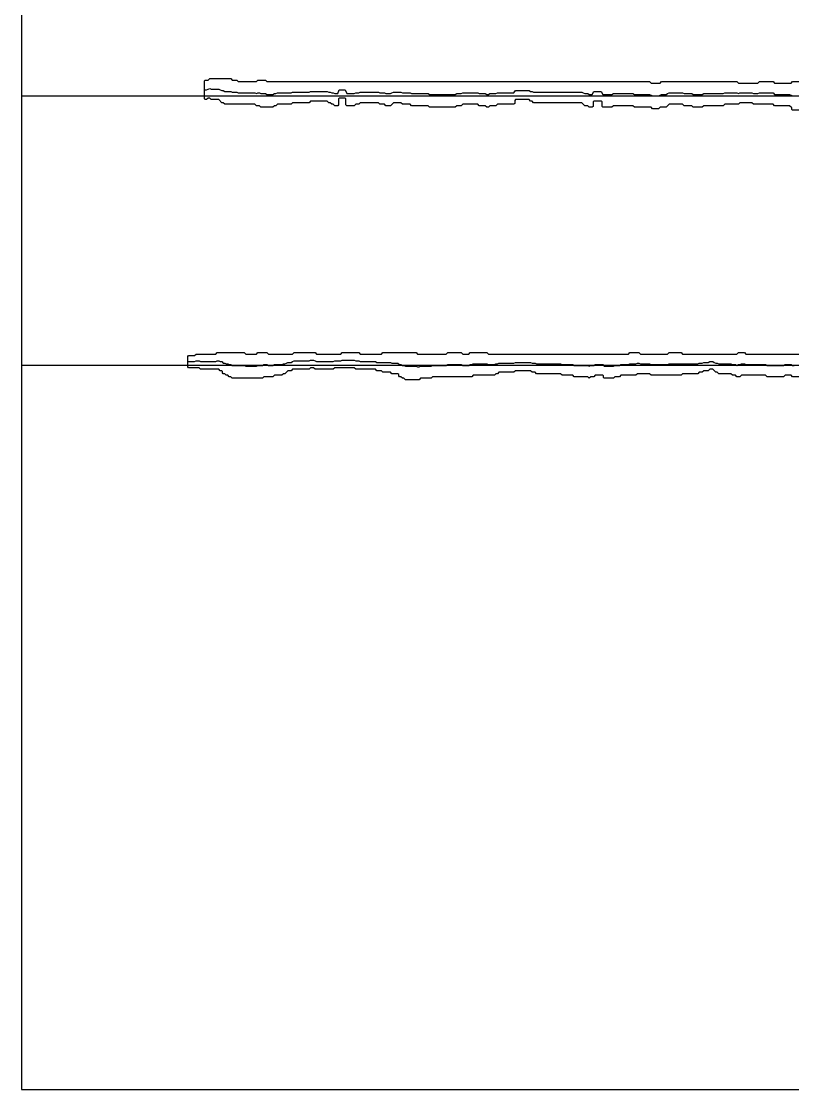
# Model space of a CAD drawing. Extents: x 0 to 57.2, y 0 to 39.6.
# Drawn here: x 0 to 14.29, y 0 to 19.8 of the extents above; entities that cross this region are included whole.
import ezdxf

# ---------------------------------------------------------------- set-up
doc = ezdxf.new("R2010")
doc.units = 13
for name, color, linetype in [('DESIGN_SCAN_PATH', 5, 'Continuous'), ('SEM_FRAME', 8, 'Continuous'), ('SEM_OBSERVED_CENTERLINES', 3, 'Continuous'), ('SEM_OBSERVED_CONTOURS', 2, 'Continuous')]:
    doc.layers.add(name, color=color, linetype=linetype)

msp = doc.modelspace()

# ---------------------------------------------------------------- linework, layer by layer
at = {"layer": 'DESIGN_SCAN_PATH'}
for points in [[(0, 18.4206), (50, 18.4206)], [(50, 13.42471), (0, 13.42471)]]:
    msp.add_lwpolyline(points, dxfattribs=at)
at = {"layer": 'SEM_FRAME'}
msp.add_lwpolyline([(0, 0), (57.15968, 0), (57.15968, 39.60429), (0, 39.60429)], close=True, dxfattribs=at)
at = {"layer": 'SEM_OBSERVED_CENTERLINES'}
for points in [[(3.40502, 18.53224), (3.43293, 18.53224), (3.46084, 18.546195), (3.48875, 18.56015), (3.51666, 18.546195), (3.54457, 18.546195), (3.57248, 18.546195), (3.60039, 18.546195), (3.6283, 18.546195), (3.65621, 18.546195), (3.68412, 18.53224), (3.71203, 18.518285), (3.73994, 18.518285), (3.76785, 18.50433), (3.79576, 18.50433), (3.82367, 18.50433), (3.85158, 18.50433), (3.87949, 18.50433), (3.9074, 18.490375), (3.93531, 18.490375), (3.96322, 18.490375), (3.99113, 18.490375), (4.01904, 18.47642), (4.04695, 18.47642), (4.07486, 18.47642), (4.10277, 18.47642), (4.13068, 18.47642), (4.15859, 18.47642), (4.1865, 18.47642), (4.21441, 18.47642), (4.24232, 18.47642), (4.27023, 18.47642), (4.29814, 18.47642), (4.32605, 18.47642), (4.35396, 18.462465), (4.38187, 18.47642), (4.40978, 18.47642), (4.43769, 18.462465), (4.4656, 18.462465), (4.49351, 18.462465), (4.52142, 18.462465), (4.54933, 18.44851), (4.57724, 18.44851), (4.60515, 18.44851), (4.63306, 18.44851), (4.66097, 18.44851), (4.68888, 18.462465), (4.71679, 18.462465), (4.7447, 18.47642), (4.77261, 18.47642), (4.80052, 18.47642), (4.82843, 18.47642), (4.85634, 18.47642), (4.88425, 18.47642), (4.91216, 18.47642), (4.94007, 18.47642), (4.96798, 18.47642), (4.99589, 18.47642), (5.0238, 18.490375), (5.05171, 18.490375), (5.07962, 18.490375), (5.10753, 18.490375), (5.13544, 18.490375), (5.16335, 18.490375), (5.19126, 18.490375), (5.21917, 18.490375), (5.24708, 18.490375), (5.27499, 18.490375), (5.3029, 18.490375), (5.33081, 18.490375), (5.35872, 18.50433), (5.38663, 18.50433), (5.41454, 18.50433), (5.44245, 18.50433), (5.47036, 18.50433), (5.49827, 18.50433), (5.52618, 18.50433), (5.55409, 18.50433), (5.582, 18.50433), (5.60991, 18.50433), (5.63782, 18.50433), (5.66573, 18.50433), (5.69364, 18.490375), (5.72155, 18.490375), (5.74946, 18.47642), (5.77737, 18.47642), (5.80528, 18.462465), (5.83319, 18.462465), (5.8611, 18.462465), (5.88901, 18.53224), (5.91692, 18.53224), (5.94483, 18.53224), (5.97274, 18.53224), (6.00065, 18.53224), (6.02856, 18.462465), (6.05647, 18.462465), (6.08438, 18.462465), (6.11229, 18.462465), (6.1402, 18.462465), (6.16811, 18.462465), (6.19602, 18.47642), (6.22393, 18.47642), (6.25184, 18.47642), (6.27975, 18.490375), (6.30766, 18.490375), (6.33557, 18.490375), (6.36348, 18.490375), (6.39139, 18.490375), (6.4193, 18.490375), (6.44721, 18.490375), (6.47512, 18.490375), (6.50303, 18.490375), (6.53094, 18.490375), (6.55885, 18.490375), (6.58676, 18.490375), (6.61467, 18.490375), (6.64258, 18.47642), (6.67049, 18.47642), (6.6984, 18.47642), (6.72631, 18.47642), (6.75422, 18.462465), (6.78213, 18.462465), (6.81004, 18.462465), (6.83795, 18.462465), (6.86586, 18.47642), (6.89377, 18.490375), (6.92168, 18.490375), (6.94959, 18.490375), (6.9775, 18.490375), (7.00541, 18.490375), (7.03332, 18.490375), (7.06123, 18.47642), (7.08914, 18.47642), (7.11705, 18.47642), (7.14496, 18.47642), (7.17287, 18.47642), (7.20078, 18.47642), (7.22869, 18.462465), (7.2566, 18.462465), (7.28451, 18.462465), (7.31242, 18.462465), (7.34033, 18.462465), (7.36824, 18.462465), (7.39615, 18.462465), (7.42406, 18.462465), (7.45197, 18.462465), (7.47988, 18.462465), (7.50779, 18.462465), (7.5357, 18.462465), (7.56361, 18.44851), (7.59152, 18.44851), (7.61943, 18.44851), (7.64734, 18.44851), (7.67525, 18.44851), (7.70316, 18.44851), (7.73107, 18.44851), (7.75898, 18.44851), (7.78689, 18.44851), (7.8148, 18.44851), (7.84271, 18.44851), (7.87062, 18.44851), (7.89853, 18.44851), (7.92644, 18.44851), (7.95435, 18.44851), (7.98226, 18.44851), (8.01017, 18.44851), (8.03808, 18.44851), (8.06599, 18.462465), (8.0939, 18.462465), (8.12181, 18.462465), (8.14972, 18.462465), (8.17763, 18.47642), (8.20554, 18.47642), (8.23345, 18.47642), (8.26136, 18.47642), (8.28927, 18.47642), (8.31718, 18.47642), (8.34509, 18.47642), (8.373, 18.47642), (8.40091, 18.47642), (8.42882, 18.47642), (8.45673, 18.47642), (8.48464, 18.462465), (8.51255, 18.462465), (8.54046, 18.462465), (8.56837, 18.462465), (8.59628, 18.462465), (8.62419, 18.44851), (8.6521, 18.44851), (8.68001, 18.462465), (8.70792, 18.462465), (8.73583, 18.462465), (8.76374, 18.462465), (8.79165, 18.462465), (8.81956, 18.47642), (8.84747, 18.47642), (8.87538, 18.47642), (8.90329, 18.47642), (8.9312, 18.47642), (8.95911, 18.47642), (8.98702, 18.47642), (9.01493, 18.47642), (9.04284, 18.47642), (9.07075, 18.47642), (9.09866, 18.47642), (9.12657, 18.47642), (9.15448, 18.518285), (9.18239, 18.518285), (9.2103, 18.518285), (9.23821, 18.518285), (9.26612, 18.518285), (9.29403, 18.518285), (9.32194, 18.518285), (9.34985, 18.518285), (9.37776, 18.518285), (9.40567, 18.518285), (9.43358, 18.50433), (9.46149, 18.50433), (9.4894, 18.490375), (9.51731, 18.490375), (9.54522, 18.490375), (9.57313, 18.490375), (9.60104, 18.490375), (9.62895, 18.490375), (9.65686, 18.490375), (9.68477, 18.490375), (9.71268, 18.490375), (9.74059, 18.490375), (9.7685, 18.490375), (9.79641, 18.490375), (9.82432, 18.490375), (9.85223, 18.490375), (9.88014, 18.490375), (9.90805, 18.490375), (9.93596, 18.490375), (9.96387, 18.490375), (9.99178, 18.490375), (10.01969, 18.490375), (10.0476, 18.490375), (10.07551, 18.490375), (10.10342, 18.490375), (10.13133, 18.490375), (10.15924, 18.490375), (10.18715, 18.490375), (10.21506, 18.490375), (10.24297, 18.490375), (10.27088, 18.490375), (10.29879, 18.490375), (10.3267, 18.490375), (10.35461, 18.490375), (10.38252, 18.490375), (10.41043, 18.47642), (10.43834, 18.462465), (10.46625, 18.462465), (10.49416, 18.462465), (10.52207, 18.44851), (10.54998, 18.44851), (10.57789, 18.44851), (10.6058, 18.50433), (10.63371, 18.50433), (10.66162, 18.50433), (10.68953, 18.50433), (10.71744, 18.50433), (10.74535, 18.50433), (10.77326, 18.44851), (10.80117, 18.44851), (10.82908, 18.44851), (10.85699, 18.44851), (10.8849, 18.44851), (10.91281, 18.44851), (10.94072, 18.44851), (10.96863, 18.462465), (10.99654, 18.462465), (11.02445, 18.462465), (11.05236, 18.462465), (11.08027, 18.462465), (11.10818, 18.462465), (11.13609, 18.462465), (11.164, 18.462465), (11.19191, 18.462465), (11.21982, 18.462465), (11.24773, 18.462465), (11.27564, 18.462465), (11.30355, 18.462465), (11.33146, 18.462465), (11.35937, 18.44851), (11.38728, 18.44851), (11.41519, 18.44851), (11.4431, 18.44851), (11.47101, 18.44851), (11.49892, 18.44851), (11.52683, 18.44851), (11.55474, 18.44851), (11.58265, 18.44851), (11.61056, 18.44851), (11.63847, 18.44851), (11.66638, 18.434555), (11.69429, 18.4206), (11.7222, 18.4206), (11.75011, 18.4206), (11.77802, 18.4206), (11.80593, 18.4206), (11.83384, 18.434555), (11.86175, 18.44851), (11.88966, 18.44851), (11.91757, 18.44851), (11.94548, 18.44851), (11.97339, 18.462465), (12.0013, 18.47642), (12.02921, 18.47642), (12.05712, 18.47642), (12.08503, 18.47642), (12.11294, 18.47642), (12.14085, 18.47642), (12.16876, 18.47642), (12.19667, 18.47642), (12.22458, 18.47642), (12.25249, 18.47642), (12.2804, 18.462465), (12.30831, 18.462465), (12.33622, 18.462465), (12.36413, 18.462465), (12.39204, 18.462465), (12.41995, 18.462465), (12.44786, 18.44851), (12.47577, 18.44851), (12.50368, 18.44851), (12.53159, 18.44851), (12.5595, 18.44851), (12.58741, 18.44851), (12.61532, 18.44851), (12.64323, 18.462465), (12.67114, 18.462465), (12.69905, 18.462465), (12.72696, 18.462465), (12.75487, 18.462465), (12.78278, 18.462465), (12.81069, 18.462465), (12.8386, 18.462465), (12.86651, 18.462465), (12.89442, 18.462465), (12.92233, 18.462465), (12.95024, 18.462465), (12.97815, 18.462465), (13.00606, 18.462465), (13.03397, 18.47642), (13.06188, 18.47642), (13.08979, 18.47642), (13.1177, 18.47642), (13.14561, 18.47642), (13.17352, 18.47642), (13.20143, 18.47642), (13.22934, 18.47642), (13.25725, 18.47642), (13.28516, 18.462465), (13.31307, 18.47642), (13.34098, 18.47642), (13.36889, 18.47642), (13.3968, 18.47642), (13.42471, 18.47642), (13.45262, 18.47642), (13.48053, 18.47642), (13.50844, 18.47642), (13.53635, 18.47642), (13.56426, 18.462465), (13.59217, 18.462465), (13.62008, 18.462465), (13.64799, 18.462465), (13.6759, 18.47642), (13.70381, 18.47642), (13.73172, 18.47642), (13.75963, 18.47642), (13.78754, 18.47642), (13.81545, 18.47642), (13.84336, 18.47642), (13.87127, 18.47642), (13.89918, 18.47642), (13.92709, 18.47642), (13.955, 18.44851), (13.98291, 18.44851), (14.01082, 18.44851), (14.03873, 18.44851), (14.06664, 18.44851), (14.09455, 18.44851), (14.12246, 18.44851), (14.15037, 18.44851), (14.17828, 18.44851), (14.20619, 18.44851), (14.2341, 18.44851), (14.26201, 18.434555), (14.28992, 18.4206), (14.31783, 18.4206)], [(3.09801, 13.494485), (3.12592, 13.494485), (3.15383, 13.494485), (3.18174, 13.494485), (3.20965, 13.494485), (3.23756, 13.50844), (3.26547, 13.50844), (3.29338, 13.50844), (3.32129, 13.494485), (3.3492, 13.494485), (3.37711, 13.494485), (3.40502, 13.494485), (3.43293, 13.494485), (3.46084, 13.494485), (3.48875, 13.494485), (3.51666, 13.494485), (3.54457, 13.494485), (3.57248, 13.494485), (3.60039, 13.494485), (3.6283, 13.50844), (3.65621, 13.50844), (3.68412, 13.494485), (3.71203, 13.494485), (3.73994, 13.466575), (3.76785, 13.466575), (3.79576, 13.45262), (3.82367, 13.45262), (3.85158, 13.438665), (3.87949, 13.438665), (3.9074, 13.42471), (3.93531, 13.42471), (3.96322, 13.42471), (3.99113, 13.42471), (4.01904, 13.42471), (4.04695, 13.42471), (4.07486, 13.42471), (4.10277, 13.42471), (4.13068, 13.42471), (4.15859, 13.410755), (4.1865, 13.410755), (4.21441, 13.410755), (4.24232, 13.410755), (4.27023, 13.410755), (4.29814, 13.410755), (4.32605, 13.410755), (4.35396, 13.410755), (4.38187, 13.42471), (4.40978, 13.42471), (4.43769, 13.42471), (4.4656, 13.42471), (4.49351, 13.438665), (4.52142, 13.438665), (4.54933, 13.438665), (4.57724, 13.42471), (4.60515, 13.42471), (4.63306, 13.42471), (4.66097, 13.42471), (4.68888, 13.438665), (4.71679, 13.438665), (4.7447, 13.438665), (4.77261, 13.438665), (4.80052, 13.438665), (4.82843, 13.438665), (4.85634, 13.45262), (4.88425, 13.45262), (4.91216, 13.466575), (4.94007, 13.48053), (4.96798, 13.48053), (4.99589, 13.48053), (5.0238, 13.494485), (5.05171, 13.50844), (5.07962, 13.50844), (5.10753, 13.50844), (5.13544, 13.50844), (5.16335, 13.50844), (5.19126, 13.50844), (5.21917, 13.50844), (5.24708, 13.50844), (5.27499, 13.50844), (5.3029, 13.50844), (5.33081, 13.50844), (5.35872, 13.522395), (5.38663, 13.522395), (5.41454, 13.522395), (5.44245, 13.50844), (5.47036, 13.494485), (5.49827, 13.494485), (5.52618, 13.494485), (5.55409, 13.494485), (5.582, 13.494485), (5.60991, 13.494485), (5.63782, 13.494485), (5.66573, 13.494485), (5.69364, 13.494485), (5.72155, 13.494485), (5.74946, 13.494485), (5.77737, 13.494485), (5.80528, 13.50844), (5.83319, 13.50844), (5.8611, 13.50844), (5.88901, 13.50844), (5.91692, 13.50844), (5.94483, 13.522395), (5.97274, 13.522395), (6.00065, 13.522395), (6.02856, 13.522395), (6.05647, 13.522395), (6.08438, 13.522395), (6.11229, 13.522395), (6.1402, 13.522395), (6.16811, 13.522395), (6.19602, 13.50844), (6.22393, 13.50844), (6.25184, 13.50844), (6.27975, 13.494485), (6.30766, 13.494485), (6.33557, 13.494485), (6.36348, 13.494485), (6.39139, 13.494485), (6.4193, 13.494485), (6.44721, 13.494485), (6.47512, 13.494485), (6.50303, 13.494485), (6.53094, 13.494485), (6.55885, 13.494485), (6.58676, 13.48053), (6.61467, 13.48053), (6.64258, 13.48053), (6.67049, 13.48053), (6.6984, 13.48053), (6.72631, 13.48053), (6.75422, 13.48053), (6.78213, 13.48053), (6.81004, 13.48053), (6.83795, 13.48053), (6.86586, 13.466575), (6.89377, 13.466575), (6.92168, 13.466575), (6.94959, 13.466575), (6.9775, 13.466575), (7.00541, 13.438665), (7.03332, 13.438665), (7.06123, 13.42471), (7.08914, 13.42471), (7.11705, 13.410755), (7.14496, 13.410755), (7.17287, 13.410755), (7.20078, 13.410755), (7.22869, 13.410755), (7.2566, 13.410755), (7.28451, 13.410755), (7.31242, 13.410755), (7.34033, 13.3968), (7.36824, 13.3968), (7.39615, 13.410755), (7.42406, 13.410755), (7.45197, 13.410755), (7.47988, 13.410755), (7.50779, 13.410755), (7.5357, 13.410755), (7.56361, 13.410755), (7.59152, 13.410755), (7.61943, 13.42471), (7.64734, 13.42471), (7.67525, 13.42471), (7.70316, 13.42471), (7.73107, 13.42471), (7.75898, 13.42471), (7.78689, 13.42471), (7.8148, 13.42471), (7.84271, 13.42471), (7.87062, 13.42471), (7.89853, 13.438665), (7.92644, 13.438665), (7.95435, 13.438665), (7.98226, 13.438665), (8.01017, 13.438665), (8.03808, 13.438665), (8.06599, 13.438665), (8.0939, 13.438665), (8.12181, 13.438665), (8.14972, 13.438665), (8.17763, 13.42471), (8.20554, 13.42471), (8.23345, 13.42471), (8.26136, 13.42471), (8.28927, 13.42471), (8.31718, 13.438665), (8.34509, 13.438665), (8.373, 13.45262), (8.40091, 13.45262), (8.42882, 13.45262), (8.45673, 13.45262), (8.48464, 13.45262), (8.51255, 13.45262), (8.54046, 13.45262), (8.56837, 13.45262), (8.59628, 13.45262), (8.62419, 13.45262), (8.6521, 13.438665), (8.68001, 13.438665), (8.70792, 13.438665), (8.73583, 13.438665), (8.76374, 13.438665), (8.79165, 13.45262), (8.81956, 13.45262), (8.84747, 13.466575), (8.87538, 13.466575), (8.90329, 13.466575), (8.9312, 13.466575), (8.95911, 13.466575), (8.98702, 13.466575), (9.01493, 13.466575), (9.04284, 13.466575), (9.07075, 13.466575), (9.09866, 13.466575), (9.12657, 13.466575), (9.15448, 13.48053), (9.18239, 13.48053), (9.2103, 13.48053), (9.23821, 13.48053), (9.26612, 13.48053), (9.29403, 13.48053), (9.32194, 13.48053), (9.34985, 13.48053), (9.37776, 13.48053), (9.40567, 13.48053), (9.43358, 13.48053), (9.46149, 13.466575), (9.4894, 13.466575), (9.51731, 13.466575), (9.54522, 13.45262), (9.57313, 13.45262), (9.60104, 13.45262), (9.62895, 13.45262), (9.65686, 13.45262), (9.68477, 13.45262), (9.71268, 13.45262), (9.74059, 13.45262), (9.7685, 13.45262), (9.79641, 13.45262), (9.82432, 13.45262), (9.85223, 13.45262), (9.88014, 13.45262), (9.90805, 13.45262), (9.93596, 13.45262), (9.96387, 13.45262), (9.99178, 13.45262), (10.01969, 13.438665), (10.0476, 13.438665), (10.07551, 13.438665), (10.10342, 13.438665), (10.13133, 13.438665), (10.15924, 13.438665), (10.18715, 13.438665), (10.21506, 13.438665), (10.24297, 13.42471), (10.27088, 13.42471), (10.29879, 13.42471), (10.3267, 13.42471), (10.35461, 13.42471), (10.38252, 13.42471), (10.41043, 13.42471), (10.43834, 13.42471), (10.46625, 13.42471), (10.49416, 13.42471), (10.52207, 13.410755), (10.54998, 13.42471), (10.57789, 13.42471), (10.6058, 13.42471), (10.63371, 13.438665), (10.66162, 13.438665), (10.68953, 13.438665), (10.71744, 13.438665), (10.74535, 13.438665), (10.77326, 13.438665), (10.80117, 13.410755), (10.82908, 13.410755), (10.85699, 13.410755), (10.8849, 13.410755), (10.91281, 13.410755), (10.94072, 13.410755), (10.96863, 13.410755), (10.99654, 13.42471), (11.02445, 13.42471), (11.05236, 13.42471), (11.08027, 13.42471), (11.10818, 13.438665), (11.13609, 13.438665), (11.164, 13.438665), (11.19191, 13.438665), (11.21982, 13.438665), (11.24773, 13.438665), (11.27564, 13.45262), (11.30355, 13.45262), (11.33146, 13.45262), (11.35937, 13.45262), (11.38728, 13.45262), (11.41519, 13.466575), (11.4431, 13.466575), (11.47101, 13.45262), (11.49892, 13.45262), (11.52683, 13.45262), (11.55474, 13.45262), (11.58265, 13.45262), (11.61056, 13.45262), (11.63847, 13.45262), (11.66638, 13.438665), (11.69429, 13.438665), (11.7222, 13.438665), (11.75011, 13.438665), (11.77802, 13.438665), (11.80593, 13.438665), (11.83384, 13.438665), (11.86175, 13.438665), (11.88966, 13.438665), (11.91757, 13.438665), (11.94548, 13.438665), (11.97339, 13.438665), (12.0013, 13.45262), (12.02921, 13.45262), (12.05712, 13.45262), (12.08503, 13.45262), (12.11294, 13.45262), (12.14085, 13.45262), (12.16876, 13.45262), (12.19667, 13.45262), (12.22458, 13.45262), (12.25249, 13.45262), (12.2804, 13.45262), (12.30831, 13.45262), (12.33622, 13.45262), (12.36413, 13.45262), (12.39204, 13.45262), (12.41995, 13.45262), (12.44786, 13.45262), (12.47577, 13.45262), (12.50368, 13.45262), (12.53159, 13.45262), (12.5595, 13.466575), (12.58741, 13.466575), (12.61532, 13.466575), (12.64323, 13.48053), (12.67114, 13.48053), (12.69905, 13.48053), (12.72696, 13.48053), (12.75487, 13.494485), (12.78278, 13.494485), (12.81069, 13.494485), (12.8386, 13.48053), (12.86651, 13.466575), (12.89442, 13.466575), (12.92233, 13.45262), (12.95024, 13.45262), (12.97815, 13.45262), (13.00606, 13.45262), (13.03397, 13.45262), (13.06188, 13.45262), (13.08979, 13.45262), (13.1177, 13.45262), (13.14561, 13.45262), (13.17352, 13.438665), (13.20143, 13.438665), (13.22934, 13.438665), (13.25725, 13.42471), (13.28516, 13.438665), (13.31307, 13.438665), (13.34098, 13.45262), (13.36889, 13.45262), (13.3968, 13.45262), (13.42471, 13.438665), (13.45262, 13.438665), (13.48053, 13.438665), (13.50844, 13.438665), (13.53635, 13.438665), (13.56426, 13.438665), (13.59217, 13.438665), (13.62008, 13.438665), (13.64799, 13.438665), (13.6759, 13.438665), (13.70381, 13.438665), (13.73172, 13.438665), (13.75963, 13.438665), (13.78754, 13.438665), (13.81545, 13.42471), (13.84336, 13.42471), (13.87127, 13.42471), (13.89918, 13.42471), (13.92709, 13.42471), (13.955, 13.42471), (13.98291, 13.42471), (14.01082, 13.42471), (14.03873, 13.42471), (14.06664, 13.42471), (14.09455, 13.42471), (14.12246, 13.42471), (14.15037, 13.438665), (14.17828, 13.438665), (14.20619, 13.438665), (14.2341, 13.438665), (14.26201, 13.438665), (14.28992, 13.42471), (14.31783, 13.42471)]]:
    msp.add_lwpolyline(points, dxfattribs=at)
at = {"layer": 'SEM_OBSERVED_CONTOURS'}
for points in [[(14.48529, 18.155455), (14.28992, 18.155455), (14.275965, 18.16941), (14.275965, 18.19732), (14.2341, 18.239185), (13.955, 18.239185), (13.92709, 18.267095), (13.56426, 18.267095), (13.53635, 18.295005), (13.31307, 18.295005), (13.28516, 18.267095), (13.03397, 18.267095), (13.00606, 18.239185), (12.64323, 18.239185), (12.61532, 18.211275), (12.44786, 18.211275), (12.41995, 18.239185), (12.2804, 18.239185), (12.25249, 18.267095), (12.0013, 18.267095), (11.94548, 18.211275), (11.83384, 18.211275), (11.80593, 18.183365), (11.69429, 18.183365), (11.66638, 18.211275), (11.35937, 18.211275), (11.33146, 18.239185), (10.96863, 18.239185), (10.94072, 18.211275), (10.77326, 18.211275), (10.759305, 18.22523), (10.759305, 18.30896), (10.74535, 18.322915), (10.6058, 18.322915), (10.591845, 18.30896), (10.591845, 18.22523), (10.57789, 18.211275), (10.52207, 18.211275), (10.49416, 18.239185), (10.43834, 18.239185), (10.38252, 18.295005), (9.4894, 18.295005), (9.46149, 18.322915), (9.43358, 18.322915), (9.40567, 18.350825), (9.15448, 18.350825), (9.140525, 18.33687), (9.140525, 18.28105), (9.12657, 18.267095), (8.81956, 18.267095), (8.79165, 18.239185), (8.68001, 18.239185), (8.6521, 18.211275), (8.62419, 18.211275), (8.59628, 18.239185), (8.48464, 18.239185), (8.45673, 18.267095), (8.17763, 18.267095), (8.14972, 18.239185), (8.06599, 18.239185), (8.03808, 18.211275), (7.56361, 18.211275), (7.5357, 18.239185), (7.22869, 18.239185), (7.20078, 18.267095), (7.06123, 18.267095), (7.03332, 18.295005), (6.89377, 18.295005), (6.83795, 18.239185), (6.75422, 18.239185), (6.72631, 18.267095), (6.64258, 18.267095), (6.61467, 18.295005), (6.27975, 18.295005), (6.25184, 18.267095), (6.19602, 18.267095), (6.16811, 18.239185), (6.02856, 18.239185), (6.014605, 18.25314), (6.014605, 18.36478), (6.00065, 18.378735), (5.88901, 18.378735), (5.875055, 18.36478), (5.875055, 18.25314), (5.8611, 18.239185), (5.80528, 18.239185), (5.77737, 18.267095), (5.74946, 18.267095), (5.72155, 18.295005), (5.69364, 18.295005), (5.66573, 18.322915), (5.35872, 18.322915), (5.33081, 18.295005), (5.0238, 18.295005), (4.99589, 18.267095), (4.7447, 18.267095), (4.71679, 18.239185), (4.68888, 18.239185), (4.66097, 18.211275), (4.43769, 18.211275), (4.40978, 18.239185), (4.35396, 18.239185), (4.32605, 18.267095), (3.76785, 18.267095), (3.73994, 18.295005), (3.71203, 18.295005), (3.65621, 18.350825), (3.51666, 18.350825), (3.48875, 18.378735), (3.46084, 18.378735), (3.43293, 18.350825), (3.40502, 18.350825), (3.391065, 18.36478), (3.391065, 18.6997), (3.40502, 18.713655), (3.46084, 18.713655), (3.48875, 18.741565), (3.87949, 18.741565), (3.9074, 18.713655), (3.99113, 18.713655), (4.01904, 18.685745), (4.35396, 18.685745), (4.38187, 18.713655), (4.52142, 18.713655), (4.54933, 18.685745), (11.63847, 18.685745), (11.66638, 18.657835), (11.83384, 18.657835), (11.86175, 18.685745), (13.25725, 18.685745), (13.28516, 18.657835), (13.64799, 18.657835), (13.6759, 18.685745), (13.92709, 18.685745), (13.955, 18.657835), (14.26201, 18.657835), (14.28992, 18.685745), (14.48529, 18.685745)], [(15.18304, 13.215385), (14.28992, 13.215385), (14.26201, 13.243295), (14.15037, 13.243295), (14.12246, 13.215385), (13.81545, 13.215385), (13.78754, 13.243295), (13.34098, 13.243295), (13.31307, 13.215385), (13.25725, 13.215385), (13.22934, 13.243295), (13.17352, 13.243295), (13.14561, 13.271205), (12.92233, 13.271205), (12.89442, 13.299115), (12.86651, 13.299115), (12.81069, 13.354935), (12.75487, 13.354935), (12.72696, 13.327025), (12.64323, 13.327025), (12.61532, 13.299115), (12.5595, 13.299115), (12.53159, 13.271205), (12.25249, 13.271205), (12.22458, 13.243295), (11.66638, 13.243295), (11.63847, 13.271205), (11.41519, 13.271205), (11.38728, 13.243295), (11.10818, 13.243295), (11.08027, 13.215385), (10.99654, 13.215385), (10.96863, 13.187475), (10.80117, 13.187475), (10.787215, 13.20143), (10.787215, 13.22934), (10.77326, 13.243295), (10.63371, 13.243295), (10.6058, 13.215385), (10.54998, 13.215385), (10.52207, 13.187475), (10.49416, 13.215385), (10.24297, 13.215385), (10.21506, 13.243295), (10.01969, 13.243295), (9.99178, 13.271205), (9.54522, 13.271205), (9.51731, 13.299115), (9.46149, 13.299115), (9.43358, 13.327025), (9.15448, 13.327025), (9.12657, 13.299115), (8.84747, 13.299115), (8.81956, 13.271205), (8.79165, 13.271205), (8.76374, 13.243295), (8.373, 13.243295), (8.34509, 13.215385), (7.61943, 13.215385), (7.59152, 13.187475), (7.39615, 13.187475), (7.36824, 13.159565), (7.11705, 13.159565), (7.08914, 13.187475), (7.06123, 13.187475), (7.03332, 13.215385), (7.00541, 13.215385), (6.991455, 13.22934), (6.991455, 13.25725), (6.9775, 13.271205), (6.86586, 13.271205), (6.83795, 13.299115), (6.6984, 13.299115), (6.67049, 13.327025), (6.58676, 13.327025), (6.55885, 13.354935), (6.19602, 13.354935), (6.16811, 13.382845), (5.80528, 13.382845), (5.77737, 13.354935), (5.44245, 13.354935), (5.41454, 13.382845), (5.35872, 13.382845), (5.33081, 13.354935), (5.0238, 13.354935), (4.99589, 13.327025), (4.94007, 13.327025), (4.88425, 13.271205), (4.85634, 13.271205), (4.82843, 13.243295), (4.68888, 13.243295), (4.66097, 13.215385), (4.49351, 13.215385), (4.4656, 13.187475), (3.9074, 13.187475), (3.87949, 13.215385), (3.85158, 13.215385), (3.82367, 13.243295), (3.79576, 13.243295), (3.76785, 13.271205), (3.73994, 13.271205), (3.725985, 13.28516), (3.725985, 13.31307), (3.71203, 13.327025), (3.68412, 13.327025), (3.65621, 13.354935), (3.32129, 13.354935), (3.29338, 13.382845), (3.09801, 13.382845), (3.084055, 13.3968), (3.084055, 13.59217), (3.09801, 13.606125), (3.20965, 13.606125), (3.23756, 13.634035), (3.60039, 13.634035), (3.6283, 13.661945), (4.13068, 13.661945), (4.15859, 13.634035), (4.35396, 13.634035), (4.38187, 13.661945), (4.54933, 13.661945), (4.57724, 13.634035), (5.0238, 13.634035), (5.05171, 13.661945), (5.44245, 13.661945), (5.47036, 13.634035), (5.91692, 13.634035), (5.94483, 13.661945), (6.25184, 13.661945), (6.27975, 13.634035), (6.67049, 13.634035), (6.6984, 13.661945), (7.31242, 13.661945), (7.34033, 13.634035), (7.87062, 13.634035), (7.89853, 13.661945), (8.14972, 13.661945), (8.17763, 13.634035), (8.28927, 13.634035), (8.31718, 13.661945), (8.62419, 13.661945), (8.6521, 13.634035), (11.24773, 13.634035), (11.27564, 13.661945), (11.4431, 13.661945), (11.47101, 13.634035), (11.97339, 13.634035), (12.0013, 13.661945), (12.22458, 13.661945), (12.25249, 13.634035), (13.25725, 13.634035), (13.28516, 13.661945), (13.3968, 13.661945), (13.42471, 13.634035), (15.54587, 13.634035)]]:
    msp.add_lwpolyline(points, dxfattribs=at)

doc.saveas('drawing.dxf')
